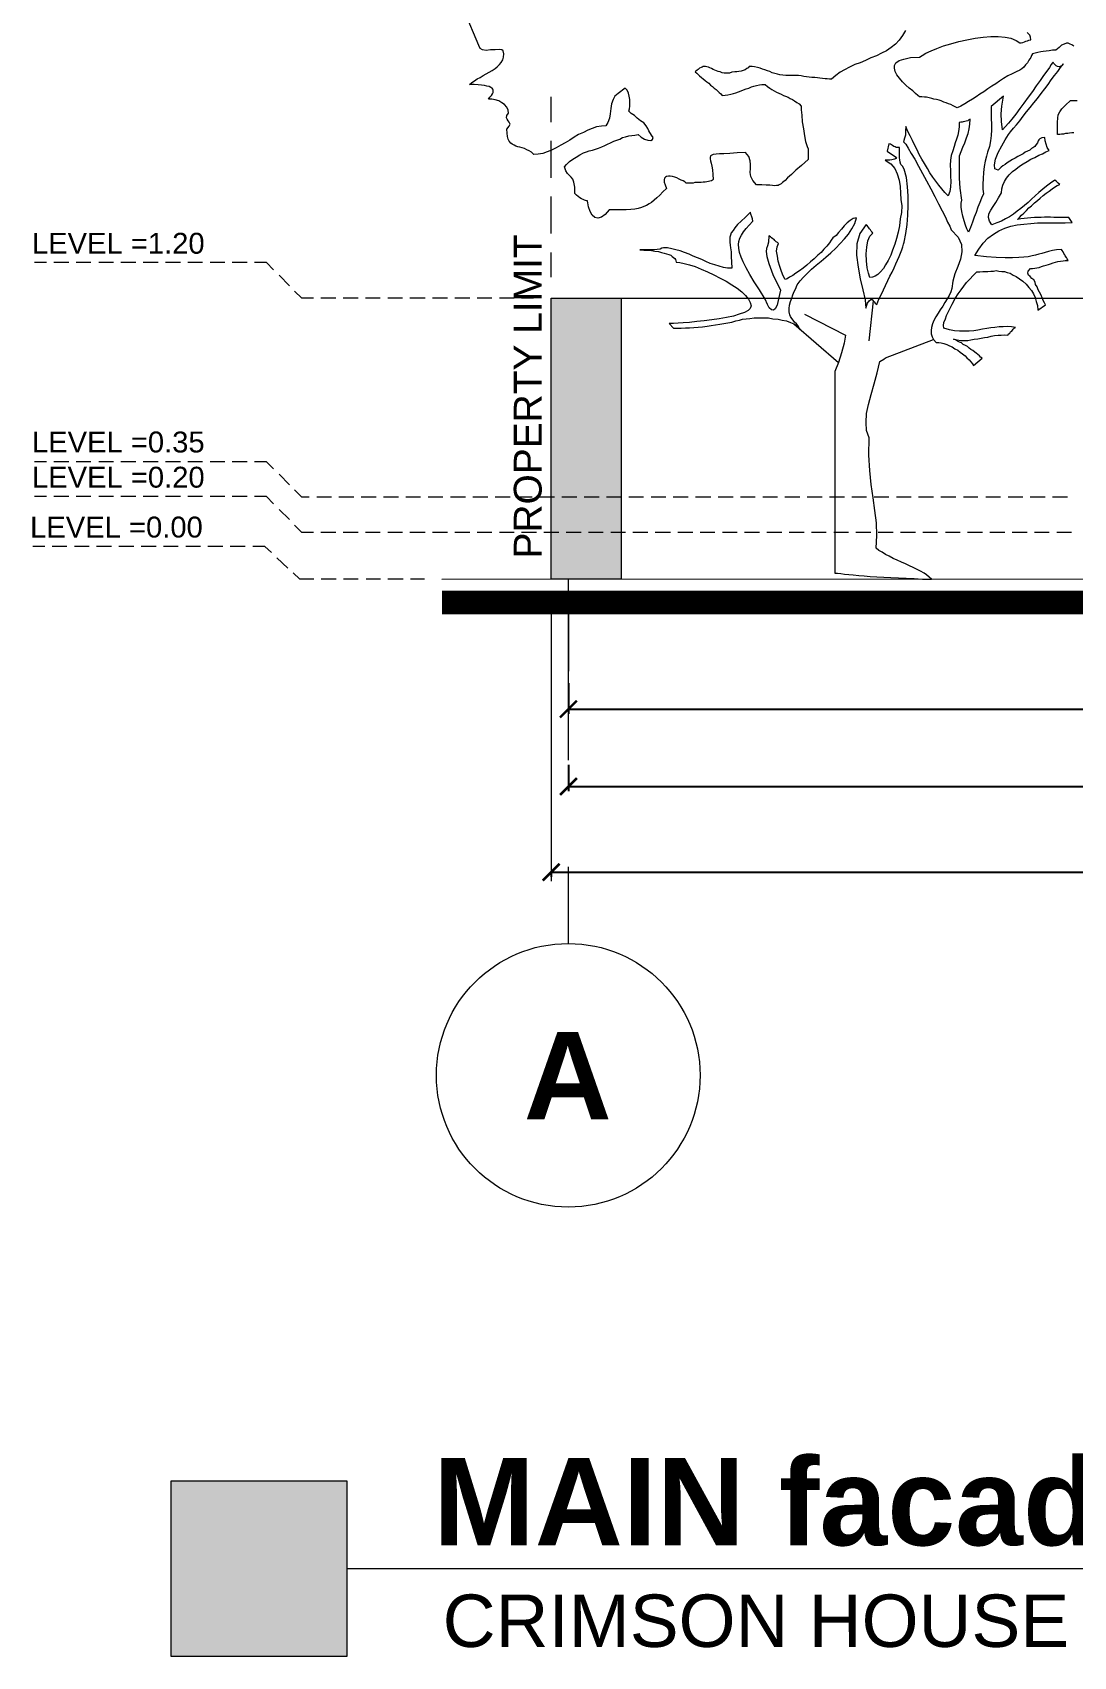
# Model space of a CAD drawing. Header units: metres. Extents: x 14 to 155, y 0 to 125.
# Drawn here: x 121.48 to 125.93, y 110.09 to 117.03 of the extents above; entities that cross this region are included whole.
import ezdxf

# ---------------------------------------------------------------- set-up
doc = ezdxf.new("R2010")
doc.units = ezdxf.units.M
doc.layers.get('Defpoints').update_dxf_attribs({"lineweight": 0})
for name, color, linetype in [('Edges', 7, 'Continuous'), ('PDF2_Solid Fills', 7, 'Continuous'), ('PDF2_Text', 255, 'Continuous'), ('PDF_Text', 255, 'Continuous')]:
    doc.layers.add(name, color=color, linetype=linetype)
doc.layers.add('PDF2_Geometry', color=7, linetype='Continuous', true_color=0xffbe80)
doc.styles.add('PDF Arial', font='arial.ttf')
doc.styles.add('PDF Arial Bold', font='arialbd.ttf')
doc.styles.add('TEXTS', font='swissl.ttf')
doc.dimstyles.new('Copy of DIMTEXT', dxfattribs={"dimscale": 0.3, "dimtxt": 0.22, "dimasz": 0.18, "dimexe": 0.05, "dimexo": 0.05, "dimgap": 0.05, "dimtad": 0, "dimzin": 1, "dimdsep": 46, "dimtxsty": 'TEXTS', "dimblk": 'ARCHTICK', "dimcen": 0.1, "dimclrd": 256, "dimclre": 6, "dimclrt": 7, "dimadec": 0, "dimazin": 0, "dimtfac": 0.15, "dimtix": 1, "dimtofl": 0, "dimtmove": 1, "dimatfit": 3, "dimldrblk": 'OPEN', "dimfxl": 0, "dimtolj": 1, "dimtzin": 0, "dimarcsym": 0})

# ---------------------------------------------------------------- blocks, each defined once
blk = doc.blocks.new('_ArchTick')
at = {"color": 0, "linetype": 'ByBlock', "const_width": 0.15}
blk.add_lwpolyline([(-0.5, -0.5), (0.5, 0.5)], dxfattribs=at)
blk = doc.blocks.new('*D75')
at = {"layer": 'Defpoints', "color": 0, "transparency": 16777216}
for p in [(123.695, 113.4596), (145.6957, 113.4404), (145.6957, 113.4023)]:
    blk.add_point(p, dxfattribs=at)
at = {"layer": 'Edges', "color": 6, "lineweight": -2, "transparency": 16777216}
for p, q in [((145.6957, 113.4223), (145.6957, 113.4604)), ((123.695, 113.4404), (123.695, 113.4204))]:
    blk.add_line(p, q, dxfattribs=at)
at = {"layer": 'Edges', "lineweight": -2, "transparency": 16777216}
for p, q in [((123.695, 113.4404), (134.4534, 113.4404)), ((145.6957, 113.4404), (134.9374, 113.4404))]:
    blk.add_line(p, q, dxfattribs=at)
at = {"layer": 'Edges', "lineweight": -2, "transparency": 16777216, "xscale": 0.072, "yscale": 0.072, "zscale": 0.072, "rotation": 180}
blk.add_blockref('_ArchTick', (123.695, 113.4404), dxfattribs=at)
at = {"layer": 'Edges', "lineweight": -2, "transparency": 16777216, "xscale": 0.072, "yscale": 0.072, "zscale": 0.072}
blk.add_blockref('_ArchTick', (145.6957, 113.4404), dxfattribs=at)
at = {"layer": 'Edges', "color": 7, "transparency": 16777216, "char_height": 0.088, "attachment_point": 5, "style": 'TEXTS'}
for s, insert in [('\\A1;22.00 m', (134.6954, 113.5056)), ('\\A1;[72\'-2{\\H0.15x;\\S1/4;}" ft]', (134.6954, 113.3638))]:
    blk.add_mtext(s, dxfattribs=dict(at, insert=insert))
blk = doc.blocks.new('_Open')
at = {"color": 0, "linetype": 'ByBlock', "lineweight": -2}
for p, q in [((-1, 0.167), (0, 0)), ((-1, -0.167), (0, 0)), ((0, 0), (-1, 0))]:
    blk.add_line(p, q, dxfattribs=at)
blk = doc.blocks.new('*D76')
at = {"layer": 'Defpoints', "color": 0, "transparency": 16777216}
for p in [(123.7686, 113.9184), (145.6205, 113.9193), (145.6205, 113.8058)]:
    blk.add_point(p, dxfattribs=at)
at = {"layer": 'Edges', "color": 6, "lineweight": -2, "transparency": 16777216}
for p, q in [((123.7686, 113.8984), (123.7686, 113.7858)), ((145.6205, 113.8993), (145.6205, 113.7858))]:
    blk.add_line(p, q, dxfattribs=at)
at = {"layer": 'Edges', "lineweight": -2, "transparency": 16777216}
for p, q in [((123.7686, 113.8058), (134.4525, 113.8058)), ((145.6205, 113.8058), (134.9366, 113.8058))]:
    blk.add_line(p, q, dxfattribs=at)
at = {"layer": 'Edges', "lineweight": -2, "transparency": 16777216, "xscale": 0.072, "yscale": 0.072, "zscale": 0.072, "rotation": 180}
blk.add_blockref('_ArchTick', (123.7686, 113.8058), dxfattribs=at)
at = {"layer": 'Edges', "lineweight": -2, "transparency": 16777216, "xscale": 0.072, "yscale": 0.072, "zscale": 0.072}
blk.add_blockref('_ArchTick', (145.6205, 113.8058), dxfattribs=at)
at = {"layer": 'Edges', "color": 7, "transparency": 16777216, "char_height": 0.088, "attachment_point": 5, "style": 'TEXTS'}
for s, insert in [('\\A1;21.85 m', (134.6946, 113.871)), ('\\A1;[71\'-8{\\H0.15x;\\S1/4;}" ft]', (134.6946, 113.7291))]:
    blk.add_mtext(s, dxfattribs=dict(at, insert=insert))
blk = doc.blocks.new('*D77')
at = {"layer": 'Defpoints', "color": 0, "transparency": 16777216}
for p in [(128.995, 114.2994), (123.7686, 114.2678), (128.995, 114.1368)]:
    blk.add_point(p, dxfattribs=at)
at = {"layer": 'Edges', "color": 6, "lineweight": -2, "transparency": 16777216}
for p, q in [((123.7686, 114.2478), (123.7686, 114.1168)), ((128.995, 114.2794), (128.995, 114.1168))]:
    blk.add_line(p, q, dxfattribs=at)
at = {"layer": 'Edges', "lineweight": -2, "transparency": 16777216}
for p, q in [((123.7686, 114.1368), (126.1398, 114.1368)), ((128.995, 114.1368), (126.6238, 114.1368))]:
    blk.add_line(p, q, dxfattribs=at)
at = {"layer": 'Edges', "lineweight": -2, "transparency": 16777216, "xscale": 0.072, "yscale": 0.072, "zscale": 0.072, "rotation": 180}
blk.add_blockref('_ArchTick', (123.7686, 114.1368), dxfattribs=at)
at = {"layer": 'Edges', "lineweight": -2, "transparency": 16777216, "xscale": 0.072, "yscale": 0.072, "zscale": 0.072}
blk.add_blockref('_ArchTick', (128.995, 114.1368), dxfattribs=at)
at = {"layer": 'Edges', "color": 7, "transparency": 16777216, "char_height": 0.088, "attachment_point": 5, "style": 'TEXTS'}
for s, insert in [('\\A1;5.23 m', (126.3818, 114.2021)), ('\\A1;[17\'-1{\\H0.15x;\\S3/4;}" ft]', (126.3818, 114.0602))]:
    blk.add_mtext(s, dxfattribs=dict(at, insert=insert))

msp = doc.modelspace()

# ---------------------------------------------------------------- linework, layer by layer
at = {"layer": 'PDF2_Geometry', "color": 0, "lineweight": 0}
for points in [[(125.2083, 117.0362), (125.1957, 117.0142), (125.1817, 116.9954), (125.166, 116.9782), (125.1472, 116.9641), (125.1283, 116.95), (125.1065, 116.939), (125.0845, 116.9281), (125.061, 116.9187), (125.0375, 116.9077), (125.0155, 116.8983), (124.9921, 116.8905), (124.9701, 116.8795), (124.9482, 116.8685), (124.9294, 116.8576), (124.9106, 116.8434), (124.8934, 116.8277), (124.884, 116.8277), (124.8745, 116.8293), (124.8651, 116.8293), (124.8542, 116.8309), (124.8432, 116.8324), (124.8322, 116.834), (124.8213, 116.8356), (124.8088, 116.8356), (124.7978, 116.8372), (124.7853, 116.8387), (124.7743, 116.8403), (124.7633, 116.8419), (124.7524, 116.8434), (124.743, 116.8434), (124.7335, 116.8434), (124.7241, 116.8434), (124.7101, 116.8434), (124.6975, 116.8434), (124.685, 116.845), (124.6725, 116.8466), (124.6615, 116.8497), (124.6505, 116.8529), (124.6396, 116.856), (124.6286, 116.8606), (124.6192, 116.8638), (124.6083, 116.8685), (124.5973, 116.8716), (124.5878, 116.8748), (124.5769, 116.8779), (124.5644, 116.8811), (124.5534, 116.8826), (124.5408, 116.8826), (124.5362, 116.8763), (124.5315, 116.8732), (124.5236, 116.8685), (124.5158, 116.8653), (124.5063, 116.8622), (124.497, 116.8606), (124.4876, 116.8591), (124.4797, 116.8591), (124.4673, 116.8575), (124.4563, 116.8544), (124.4453, 116.8544), (124.4343, 116.8544), (124.425, 116.856), (124.4171, 116.8591), (124.4092, 116.8606), (124.4014, 116.8638), (124.3936, 116.8669), (124.3873, 116.8701), (124.3795, 116.8732), (124.3732, 116.8763), (124.3669, 116.8795), (124.3607, 116.8811), (124.3545, 116.8826), (124.3482, 116.8826), (124.345, 116.8826), (124.3403, 116.8795), (124.3356, 116.8779), (124.3293, 116.8748), (124.3231, 116.8701), (124.3184, 116.8669), (124.3137, 116.8622), (124.3106, 116.8591), (124.3168, 116.8544), (124.3231, 116.8482), (124.3293, 116.8419), (124.3372, 116.8356), (124.345, 116.8293), (124.3529, 116.823), (124.3607, 116.8168), (124.3685, 116.8106), (124.3763, 116.8027), (124.3842, 116.7964), (124.3921, 116.7901), (124.3998, 116.7839), (124.4061, 116.7777), (124.4124, 116.7714), (124.4202, 116.7651), (124.425, 116.7588), (124.439, 116.7604), (124.45, 116.762), (124.4626, 116.7635), (124.4735, 116.7667), (124.4845, 116.7698), (124.4954, 116.7745), (124.5064, 116.7777), (124.5173, 116.7824), (124.5283, 116.787), (124.5393, 116.7901), (124.5502, 116.7948), (124.5612, 116.798), (124.5722, 116.8011), (124.5847, 116.8043), (124.5957, 116.8058), (124.6098, 116.8058), (124.6192, 116.7964), (124.6286, 116.7901), (124.638, 116.7839), (124.6474, 116.7777), (124.6583, 116.773), (124.6678, 116.7682), (124.6772, 116.7635), (124.6881, 116.7588), (124.6959, 116.7557), (124.7069, 116.7511), (124.7164, 116.7463), (124.7257, 116.7416), (124.7351, 116.7353), (124.7445, 116.7291), (124.754, 116.7228), (124.7633, 116.7134), (124.7633, 116.6977), (124.7664, 116.6743), (124.768, 116.646), (124.7727, 116.6162), (124.7774, 116.5865), (124.7821, 116.5615), (124.7884, 116.541), (124.7931, 116.5301), (124.7931, 116.4847), (124.7649, 116.4596), (124.7398, 116.4392), (124.7211, 116.4205), (124.7054, 116.4063), (124.6944, 116.3953), (124.6835, 116.386), (124.6772, 116.3813), (124.6693, 116.3766), (124.6646, 116.3734), (124.6583, 116.3734), (124.6506, 116.3719), (124.6412, 116.3734), (124.6286, 116.375), (124.613, 116.375), (124.5957, 116.3766), (124.5722, 116.3766), (124.5565, 116.3953), (124.5487, 116.4126), (124.5456, 116.4298), (124.5471, 116.4471), (124.5471, 116.4643), (124.5456, 116.48), (124.5393, 116.4972), (124.5252, 116.5144), (124.4892, 116.5129), (124.4578, 116.5113), (124.4328, 116.5097), (124.414, 116.5097), (124.3999, 116.5081), (124.3873, 116.5066), (124.3811, 116.5034), (124.3763, 116.5003), (124.3748, 116.4941), (124.3748, 116.4878), (124.3763, 116.48), (124.3779, 116.469), (124.3811, 116.4565), (124.3842, 116.4408), (124.3858, 116.4205), (124.3873, 116.4), (124.3842, 116.3969), (124.3795, 116.3938), (124.3732, 116.3922), (124.367, 116.3906), (124.3607, 116.3891), (124.3529, 116.3876), (124.345, 116.3876), (124.3356, 116.386), (124.3263, 116.386), (124.3184, 116.386), (124.309, 116.386), (124.3011, 116.3844), (124.2934, 116.3844), (124.2855, 116.3844), (124.2777, 116.3844), (124.2714, 116.3844), (124.2667, 116.389), (124.2589, 116.3938), (124.2511, 116.3969), (124.2416, 116.4016), (124.2322, 116.4063), (124.2229, 116.4095), (124.2135, 116.4126), (124.204, 116.4142), (124.1962, 116.4142), (124.1884, 116.4126), (124.1837, 116.4095), (124.179, 116.4048), (124.1774, 116.3985), (124.1774, 116.3875), (124.1821, 116.3766), (124.1884, 116.3609), (124.1727, 116.3468), (124.1586, 116.3327), (124.1461, 116.3217), (124.1351, 116.3108), (124.1241, 116.3014), (124.1132, 116.2951), (124.1022, 116.2888), (124.0912, 116.2841), (124.0803, 116.2794), (124.0662, 116.2763), (124.052, 116.2732), (124.0349, 116.2716), (124.016, 116.27), (123.9957, 116.27), (123.9706, 116.27), (123.9424, 116.27), (123.9252, 116.2496), (123.9095, 116.2387), (123.8939, 116.234), (123.8813, 116.2372), (123.8703, 116.2465), (123.861, 116.2622), (123.8547, 116.2825), (123.85, 116.3077), (123.8453, 116.3077), (123.8374, 116.3107), (123.8312, 116.3138), (123.8249, 116.317), (123.8171, 116.3217), (123.8108, 116.3264), (123.8029, 116.3327), (123.7967, 116.339), (123.7967, 116.3672), (123.7921, 116.3875), (123.7873, 116.4016), (123.7811, 116.4095), (123.7732, 116.4173), (123.7653, 116.4251), (123.7576, 116.4361), (123.7513, 116.4533), (123.7606, 116.4643), (123.7732, 116.4768), (123.7873, 116.4862), (123.8014, 116.4956), (123.8171, 116.505), (123.8327, 116.5129), (123.8453, 116.5176), (123.8578, 116.5223), (123.8719, 116.5254), (123.8844, 116.5285), (123.897, 116.5332), (123.9111, 116.5395), (123.9236, 116.5442), (123.9361, 116.5505), (123.9487, 116.5567), (123.9628, 116.563), (123.9753, 116.5676), (123.9878, 116.5724), (124.0004, 116.5786), (124.0129, 116.5818), (124.027, 116.5865), (124.0396, 116.5881), (124.052, 116.5896), (124.0662, 116.5912), (124.0802, 116.5802), (124.0944, 116.5724), (124.1085, 116.5676), (124.121, 116.5661), (124.1273, 116.5708), (124.1304, 116.5786), (124.1241, 116.5896), (124.1116, 116.6068), (124.1085, 116.6178), (124.1006, 116.6288), (124.0912, 116.6413), (124.0772, 116.6507), (124.063, 116.6617), (124.0505, 116.6726), (124.0364, 116.682), (124.027, 116.6915), (124.0302, 116.7009), (124.0317, 116.7133), (124.0317, 116.7275), (124.0317, 116.7416), (124.0286, 116.7557), (124.0254, 116.7682), (124.0192, 116.7807), (124.0113, 116.7901), (123.9815, 116.7667), (123.9675, 116.7557), (123.9597, 116.7416), (123.9534, 116.7228), (123.9502, 116.7025), (123.9471, 116.6805), (123.9439, 116.6617), (123.9377, 116.6429), (123.9283, 116.6288), (123.9095, 116.6272), (123.8892, 116.6241), (123.8703, 116.6178), (123.8516, 116.61), (123.8327, 116.6005), (123.8124, 116.5912), (123.7935, 116.5802), (123.7748, 116.5676), (123.7544, 116.5567), (123.7356, 116.5458), (123.7168, 116.5348), (123.6964, 116.5253), (123.6777, 116.5176), (123.6588, 116.5113), (123.6401, 116.5081), (123.6212, 116.5066), (123.6103, 116.516), (123.6009, 116.5222), (123.5915, 116.5269), (123.5805, 116.5316), (123.5711, 116.5348), (123.5617, 116.5379), (123.5523, 116.5395), (123.5444, 116.5426), (123.5367, 116.5458), (123.5288, 116.5505), (123.5225, 116.5552), (123.5162, 116.5629), (123.5115, 116.5724), (123.5084, 116.5834), (123.5068, 116.5974), (123.5053, 116.6147), (123.5162, 116.6272), (123.5194, 116.6366), (123.5162, 116.6444), (123.5115, 116.6507), (123.5068, 116.657), (123.5038, 116.6633), (123.5053, 116.6726), (123.5131, 116.6836), (123.5115, 116.6962), (123.5053, 116.7086), (123.4959, 116.7196), (123.4849, 116.7275), (123.4708, 116.7353), (123.4552, 116.74), (123.441, 116.7431), (123.427, 116.7431), (123.4332, 116.751), (123.4395, 116.7588), (123.4442, 116.7651), (123.4473, 116.7713), (123.4473, 116.776), (123.4473, 116.7823), (123.4458, 116.7854), (123.4426, 116.7901), (123.4379, 116.7933), (123.4301, 116.7964), (123.4207, 116.798), (123.4097, 116.8011), (123.3971, 116.8027), (123.3831, 116.8043), (123.3658, 116.8058), (123.3455, 116.8058), (123.3565, 116.8136), (123.3674, 116.8215), (123.3784, 116.8293), (123.391, 116.8356), (123.405, 116.8433), (123.4176, 116.8512), (123.4301, 116.8575), (123.4426, 116.8653), (123.4552, 116.8732), (123.4646, 116.881), (123.4739, 116.8904), (123.4818, 116.8998), (123.4881, 116.9108), (123.4912, 116.9217), (123.4928, 116.9358), (123.4896, 116.95), (123.4849, 116.953), (123.4724, 116.9546), (123.4552, 116.953), (123.4363, 116.953), (123.4176, 116.9514), (123.4019, 116.953), (123.391, 116.9593), (123.3863, 116.9719), (123.3251, 117.1176)], [(125.9274, 116.9688), (125.9195, 116.9751), (125.9117, 116.9783), (125.9038, 116.9814), (125.8961, 116.9814), (125.8866, 116.9783), (125.8756, 116.9735), (125.8647, 116.9641), (125.8506, 116.9515), (125.8365, 116.9515), (125.8224, 116.95), (125.8098, 116.9484), (125.7973, 116.9469), (125.7864, 116.9454), (125.7738, 116.9422), (125.7628, 116.9391), (125.7519, 116.9359), (125.7472, 116.9297), (125.7441, 116.9202), (125.7362, 116.9093), (125.7299, 116.8983), (125.7221, 116.8889), (125.7143, 116.8795), (125.7065, 116.8717), (125.697, 116.867), (125.6814, 116.8592), (125.6641, 116.8513), (125.6454, 116.8419), (125.6281, 116.831), (125.6109, 116.82), (125.5952, 116.809), (125.578, 116.7981), (125.5608, 116.7871), (125.5436, 116.7745), (125.5263, 116.7636), (125.5106, 116.7526), (125.495, 116.7432), (125.4777, 116.7322), (125.4621, 116.7229), (125.4448, 116.7134), (125.4292, 116.7056), (125.4213, 116.7103), (125.4119, 116.715), (125.4025, 116.7197), (125.3932, 116.7229), (125.3822, 116.7275), (125.3727, 116.7306), (125.3618, 116.7353), (125.3524, 116.7385), (125.3414, 116.7416), (125.3305, 116.7432), (125.3211, 116.7463), (125.3101, 116.7479), (125.2991, 116.7511), (125.2898, 116.7511), (125.2788, 116.7526), (125.2693, 116.7526), (125.2615, 116.7589), (125.2522, 116.7667), (125.2396, 116.7777), (125.2239, 116.7902), (125.2098, 116.8027), (125.1957, 116.8168), (125.1832, 116.8324), (125.1722, 116.8466), (125.1644, 116.8607), (125.1612, 116.8748), (125.1612, 116.8873), (125.1675, 116.8983), (125.1817, 116.9077), (125.202, 116.9139), (125.2302, 116.9202), (125.2693, 116.9218), (125.2803, 116.9297), (125.2959, 116.9391), (125.3179, 116.95), (125.343, 116.9594), (125.3712, 116.9704), (125.4025, 116.9797), (125.4369, 116.9892), (125.4714, 116.997), (125.5059, 117.0033), (125.5404, 117.008), (125.5733, 117.0111), (125.6046, 117.0111), (125.6344, 117.008), (125.6594, 117.0033), (125.6814, 116.9939), (125.697, 116.9829), (125.7033, 116.9829), (125.7096, 116.9844), (125.7175, 116.9876), (125.7236, 116.9907), (125.7299, 116.9923), (125.7362, 116.9954), (125.7409, 116.997), (125.7441, 116.997), (125.7425, 117.008), (125.7394, 117.0159), (125.7346, 117.022), (125.7284, 117.0283)], [(123.6949, 116.6444), (123.6949, 116.7525)], [(125.9274, 116.599), (125.9195, 116.599), (125.9101, 116.5975), (125.9024, 116.5959), (125.8929, 116.5959), (125.8835, 116.5928), (125.8757, 116.5928), (125.8679, 116.5912), (125.8585, 116.5912), (125.8585, 116.621), (125.8585, 116.6445), (125.86, 116.6617), (125.8616, 116.6758), (125.8679, 116.6884), (125.8772, 116.7009), (125.8929, 116.7166), (125.9133, 116.7369), (125.943, 116.7369)], [(123.6949, 116.4063), (123.6949, 116.5645)], [(123.6949, 116.1681), (123.6949, 116.3264)], [(121.5392, 116.0443), (121.4875, 116.0443)], [(121.6348, 116.0443), (121.5706, 116.0443)], [(121.7287, 116.0443), (121.6661, 116.0443)], [(121.8244, 116.0443), (121.7617, 116.0443)], [(121.9199, 116.0443), (121.8557, 116.0443)], [(122.0154, 116.0443), (121.9512, 116.0443)], [(122.1111, 116.0443), (122.0468, 116.0443)], [(122.205, 116.0443), (122.1424, 116.0443)], [(122.3006, 116.0443), (122.238, 116.0443)], [(122.3962, 116.0443), (122.3319, 116.0443)], [(122.509, 116.013), (122.4792, 116.0443), (122.4275, 116.0443)], [(123.6949, 115.9818), (123.6949, 116.0883)], [(122.5764, 115.9456), (122.5325, 115.9911)], [(122.6798, 115.8924), (122.6296, 115.8924), (122.5983, 115.9222)], [(122.7753, 115.8924), (122.7111, 115.8924)], [(122.8708, 115.8924), (122.8066, 115.8924)], [(122.9649, 115.8924), (122.9023, 115.8924)], [(123.0604, 115.8924), (122.9978, 115.8924)], [(123.156, 115.8924), (123.0917, 115.8924)], [(123.2516, 115.8924), (123.1874, 115.8924)], [(123.3471, 115.8924), (123.2829, 115.8924)], [(123.4412, 115.8924), (123.3785, 115.8924)], [(123.5367, 115.8924), (123.4741, 115.8924)], [(123.6198, 115.8924), (123.5681, 115.8924)], [(124.7775, 115.8235), (124.953, 115.7343)], [(125.0705, 115.8815), (125.0517, 115.7108)], [(124.7321, 115.7829), (124.9232, 115.6183)], [(124.9529, 115.7343), (124.9467, 115.6998), (124.9357, 115.6591), (124.9231, 115.6183), (124.9075, 115.5792), (124.9075, 114.7175), (124.9185, 114.7175), (124.9326, 114.7159), (124.9483, 114.7128), (124.967, 114.7113), (124.9859, 114.7097), (125.0094, 114.7082), (125.0329, 114.7066), (125.058, 114.7035), (125.0861, 114.7019), (125.1159, 114.7003), (125.1456, 114.6987), (125.1786, 114.6972), (125.2115, 114.6956), (125.246, 114.694), (125.282, 114.6925), (125.3196, 114.6925), (125.3102, 114.7003), (125.2992, 114.7097), (125.2882, 114.7175), (125.2726, 114.7254), (125.2585, 114.7332), (125.2413, 114.7411), (125.2256, 114.7489), (125.2084, 114.7567), (125.1911, 114.7645), (125.1739, 114.7724), (125.1566, 114.7802), (125.1395, 114.7896), (125.1237, 114.7974), (125.1096, 114.8068), (125.0956, 114.8147), (125.083, 114.824), (125.0861, 114.8789), (125.0846, 114.9321), (125.0783, 114.9854), (125.0704, 115.0387), (125.0627, 115.0967), (125.0564, 115.1562), (125.0517, 115.222), (125.0532, 115.2956), (125.0422, 115.3269), (125.0407, 115.3614), (125.0422, 115.399), (125.0501, 115.4382), (125.0626, 115.4805), (125.0751, 115.526), (125.0877, 115.573), (125.0986, 115.6215), (125.1159, 115.6325), (125.1237, 115.6372)], [(125.1238, 115.6372), (125.329, 115.7156)], [(121.5392, 115.1936), (121.4875, 115.1936)], [(121.6348, 115.1936), (121.5706, 115.1936)], [(121.7288, 115.1936), (121.6661, 115.1936)], [(121.8244, 115.1936), (121.7618, 115.1936)], [(121.9199, 115.1936), (121.8557, 115.1936)], [(122.0155, 115.1936), (121.9512, 115.1936)], [(122.1111, 115.1936), (122.0469, 115.1936)], [(122.205, 115.1936), (122.1424, 115.1936)], [(122.3007, 115.1936), (122.238, 115.1936)], [(122.3962, 115.1936), (122.332, 115.1936)], [(122.509, 115.1639), (122.4793, 115.1937), (122.4275, 115.1937)], [(122.5764, 115.095), (122.5325, 115.1405)], [(122.661, 115.0417), (122.6296, 115.0417), (122.5983, 115.0731)], [(121.5392, 115.0448), (121.4875, 115.0448)], [(121.6348, 115.0448), (121.5706, 115.0448)], [(121.7288, 115.0448), (121.6661, 115.0448)], [(121.8244, 115.0448), (121.7618, 115.0448)], [(121.9199, 115.0448), (121.8557, 115.0448)], [(122.0155, 115.0448), (121.9512, 115.0448)], [(122.1111, 115.0448), (122.0469, 115.0448)], [(122.205, 115.0448), (122.1424, 115.0448)], [(122.3007, 115.0448), (122.238, 115.0448)], [(122.3962, 115.0448), (122.332, 115.0448)], [(122.509, 115.0135), (122.4793, 115.0448), (122.4275, 115.0448)], [(122.5764, 114.9461), (122.5325, 114.99)], [(122.7565, 115.0417), (122.6939, 115.0417)], [(122.8521, 115.0417), (122.7879, 115.0417)], [(122.9477, 115.0418), (122.8834, 115.0418)], [(123.0432, 115.0418), (122.979, 115.0418)], [(123.1372, 115.0418), (123.0746, 115.0418)], [(123.2328, 115.0418), (123.1701, 115.0418)], [(123.3284, 115.0418), (123.2642, 115.0418)], [(123.4239, 115.0418), (123.3597, 115.0418)], [(123.5195, 115.0418), (123.4552, 115.0418)], [(123.6135, 115.0418), (123.5509, 115.0418)], [(123.709, 115.0418), (123.6464, 115.0418)], [(123.8047, 115.0418), (123.7404, 115.0418)], [(123.9002, 115.0418), (123.836, 115.0418)], [(123.9957, 115.0418), (123.9315, 115.0418)], [(124.0898, 115.0418), (124.0271, 115.0418)], [(124.1853, 115.0418), (124.1227, 115.0418)], [(124.2809, 115.0418), (124.2167, 115.0418)], [(124.3765, 115.0418), (124.3123, 115.0418)], [(124.472, 115.0418), (124.4078, 115.0418)], [(124.566, 115.0418), (124.5034, 115.0418)], [(124.6616, 115.0418), (124.599, 115.0418)], [(124.7571, 115.0418), (124.6929, 115.0418)], [(124.8527, 115.0418), (124.7885, 115.0418)], [(124.9483, 115.0418), (124.8841, 115.0418)], [(125.0423, 115.0418), (124.9797, 115.0418)], [(125.1379, 115.0418), (125.0752, 115.0418)], [(125.2334, 115.0418), (125.1708, 115.0418)], [(125.329, 115.0418), (125.2648, 115.0418)], [(125.4246, 115.0418), (125.3603, 115.0418)], [(125.5186, 115.0419), (125.456, 115.0418)], [(125.6141, 115.0419), (125.5515, 115.0419)], [(125.7097, 115.0419), (125.647, 115.0419)], [(125.8053, 115.0419), (125.7411, 115.0419)], [(125.9008, 115.0419), (125.8366, 115.0419)], [(122.6798, 114.8913), (122.6297, 114.8913), (122.5983, 114.9226)], [(122.7753, 114.8913), (122.7111, 114.8913)], [(122.8709, 114.8913), (122.8067, 114.8913)], [(122.9649, 114.8913), (122.9023, 114.8913)], [(123.0605, 114.8913), (122.9978, 114.8913)], [(123.156, 114.8913), (123.0918, 114.8913)], [(123.2516, 114.8913), (123.1874, 114.8913)], [(123.3472, 114.8913), (123.2829, 114.8913)], [(123.4412, 114.8913), (123.3786, 114.8913)], [(123.5367, 114.8913), (123.4741, 114.8913)], [(123.6323, 114.8913), (123.568, 114.8913)], [(123.7279, 114.8913), (123.6637, 114.8913)], [(123.8234, 114.8913), (123.7592, 114.8913)], [(123.9175, 114.8913), (123.8548, 114.8913)], [(124.013, 114.8913), (123.9504, 114.8913)], [(124.1085, 114.8913), (124.0443, 114.8913)], [(124.2042, 114.8913), (124.1399, 114.8913)], [(124.2997, 114.8913), (124.2355, 114.8913)], [(124.3937, 114.8913), (124.3311, 114.8913)], [(124.4893, 114.8913), (124.4266, 114.8913)], [(124.5848, 114.8913), (124.5206, 114.8913)], [(124.6804, 114.8913), (124.6162, 114.8913)], [(124.776, 114.8913), (124.7117, 114.8913)], [(124.87, 114.8914), (124.8074, 114.8913)], [(124.9655, 114.8914), (124.9029, 114.8914)], [(125.0611, 114.8914), (124.9969, 114.8914)], [(125.1567, 114.8914), (125.0925, 114.8914)], [(125.2522, 114.8914), (125.188, 114.8914)], [(125.3463, 114.8914), (125.2836, 114.8914)], [(125.4418, 114.8914), (125.3792, 114.8914)], [(125.5373, 114.8914), (125.4731, 114.8914)], [(125.633, 114.8914), (125.5688, 114.8914)], [(125.7285, 114.8914), (125.6643, 114.8914)], [(125.8225, 114.8914), (125.7599, 114.8914)], [(125.9181, 114.8914), (125.8555, 114.8914)], [(121.5314, 114.8317), (121.4798, 114.8317)], [(121.6254, 114.8317), (121.5627, 114.8317)], [(121.721, 114.8317), (121.6584, 114.8317)], [(121.8165, 114.8317), (121.7523, 114.8317)], [(121.9121, 114.8317), (121.8478, 114.8317)], [(122.0077, 114.8317), (121.9435, 114.8317)], [(122.1016, 114.8317), (122.039, 114.8317)], [(122.1973, 114.8317), (122.1346, 114.8317)], [(122.2928, 114.8317), (122.2286, 114.8317)], [(122.3883, 114.8317), (122.3241, 114.8317)], [(122.4996, 114.8051), (122.4714, 114.8317), (122.4197, 114.8317)], [(122.5701, 114.7393), (122.5232, 114.7832)], [(122.6813, 114.6923), (122.6218, 114.6923), (122.592, 114.7189)], [(122.777, 114.6923), (122.7127, 114.6923)], [(122.8709, 114.6923), (122.8083, 114.6923)], [(122.9665, 114.6923), (122.9039, 114.6923)], [(123.0621, 114.6923), (122.9978, 114.6923)], [(123.1545, 114.6923), (123.0934, 114.6923)], [(123.7686, 114.3618), (123.7686, 114.6924)], [(123.695, 114.6172), (123.695, 113.4015)], [(123.7686, 113.9184), (123.7686, 114.6172), (123.7686, 114.2992)], [(123.7686, 113.1335), (123.7686, 113.4625)], [(122.8225, 110.4645), (135.699, 110.465)]]:
    msp.add_lwpolyline(points, dxfattribs=at)
for points in [[(125.34, 115.7029), (125.3509, 115.7029), (125.3619, 115.7013), (125.3729, 115.6982), (125.3854, 115.695), (125.3964, 115.6888), (125.4089, 115.6841), (125.4198, 115.6763), (125.4324, 115.67), (125.4418, 115.6622), (125.4527, 115.6543), (125.4637, 115.6465), (125.4716, 115.6371), (125.481, 115.6293), (125.4873, 115.6198), (125.495, 115.6121), (125.4997, 115.6042), (125.5358, 115.6355), (125.5295, 115.6403), (125.5248, 115.6465), (125.5186, 115.6513), (125.5107, 115.6574), (125.5045, 115.6622), (125.4966, 115.6684), (125.4887, 115.6731), (125.481, 115.6794), (125.4731, 115.6857), (125.4653, 115.6903), (125.4559, 115.695), (125.4481, 115.7013), (125.4402, 115.7045), (125.4308, 115.7092), (125.423, 115.7139), (125.4136, 115.717), (125.4293, 115.7139), (125.445, 115.7123), (125.459, 115.7123), (125.4747, 115.7123), (125.4887, 115.7139), (125.5029, 115.717), (125.5186, 115.7186), (125.5326, 115.7218), (125.5468, 115.7249), (125.5608, 115.7264), (125.575, 115.7295), (125.5891, 115.7326), (125.6047, 115.7342), (125.6173, 115.7342), (125.6313, 115.7358), (125.6455, 115.7342), (125.6502, 115.7405), (125.6549, 115.7436), (125.658, 115.7484), (125.6627, 115.7515), (125.6658, 115.7562), (125.6689, 115.7594), (125.6736, 115.764), (125.6783, 115.7671), (125.6612, 115.7703), (125.6439, 115.7718), (125.6267, 115.7703), (125.6094, 115.7703), (125.5907, 115.7671), (125.5734, 115.7655), (125.5562, 115.7624), (125.5374, 115.7594), (125.5186, 115.7562), (125.5013, 115.7531), (125.481, 115.7515), (125.4606, 115.7515), (125.4402, 115.7515), (125.4183, 115.7531), (125.3964, 115.7578), (125.3729, 115.764), (125.3713, 115.775), (125.3729, 115.7891), (125.3791, 115.8047), (125.3838, 115.8189), (125.3916, 115.8329), (125.3979, 115.847), (125.4042, 115.858), (125.4089, 115.8674), (125.4214, 115.8909), (125.434, 115.9112), (125.4465, 115.9285), (125.4574, 115.9441), (125.47, 115.9598), (125.484, 115.974), (125.4982, 115.9896), (125.5139, 116.0053), (125.5264, 116.0053), (125.5389, 116.0069), (125.5499, 116.0069), (125.5608, 116.0069), (125.5734, 116.0085), (125.5844, 116.0085), (125.5969, 116.01), (125.6078, 116.0085), (125.6204, 116.0069), (125.6313, 116.0069), (125.6439, 116.0022), (125.6565, 115.999), (125.6689, 115.9912), (125.6815, 115.9849), (125.6956, 115.9756), (125.7097, 115.9646), (125.7238, 115.952), (125.7363, 115.938), (125.7473, 115.9254), (125.7551, 115.9112), (125.763, 115.8956), (125.7677, 115.8784), (125.7723, 115.8612), (125.7739, 115.8407), (125.8068, 115.8643), (125.8022, 115.8721), (125.7974, 115.8831), (125.7927, 115.8941), (125.788, 115.9051), (125.7817, 115.9175), (125.7755, 115.9285), (125.7708, 115.9411), (125.7646, 115.9504), (125.763, 115.9614), (125.7567, 115.9708), (125.7488, 115.9771), (125.741, 115.9849), (125.7347, 115.9912), (125.7317, 115.999), (125.7332, 116.0085), (125.7426, 116.0193), (125.752, 116.0193), (125.7614, 116.0209), (125.7707, 116.0225), (125.7802, 116.0241), (125.7896, 116.0272), (125.799, 116.0303), (125.8099, 116.0335), (125.8193, 116.0366), (125.8288, 116.0398), (125.8397, 116.0429), (125.8491, 116.0461), (125.8601, 116.0492), (125.8711, 116.0508), (125.882, 116.0523), (125.8914, 116.0538), (125.904, 116.0538), (125.8993, 116.0601), (125.8961, 116.0664), (125.8914, 116.0727), (125.8898, 116.0774), (125.8851, 116.0837), (125.882, 116.0898), (125.8788, 116.0961), (125.8757, 116.1008), (125.8538, 116.0993), (125.8366, 116.0961), (125.8193, 116.0914), (125.8052, 116.0883), (125.7912, 116.0837), (125.7786, 116.0805), (125.7646, 116.0758), (125.7504, 116.0727), (125.7332, 116.0695), (125.7144, 116.0679), (125.6925, 116.0664), (125.6658, 116.0648), (125.6345, 116.0648), (125.5969, 116.0664), (125.5545, 116.0695), (125.5045, 116.0742), (125.5216, 116.1024), (125.5405, 116.1275), (125.5608, 116.1494), (125.5844, 116.1666), (125.6078, 116.1808), (125.6329, 116.1917), (125.6595, 116.1995), (125.6862, 116.2058), (125.7144, 116.2089), (125.7441, 116.2121), (125.7723, 116.2137), (125.8021, 116.2137), (125.8319, 116.2137), (125.8617, 116.2137), (125.8914, 116.2137), (125.9212, 116.2152), (125.9071, 116.2371), (125.8945, 116.2371), (125.882, 116.2371), (125.8679, 116.2371), (125.8554, 116.2371), (125.8428, 116.2371), (125.8288, 116.2387), (125.8162, 116.2387), (125.8021, 116.2387), (125.788, 116.2371), (125.7739, 116.2371), (125.7598, 116.2371), (125.7441, 116.2356), (125.7301, 116.234), (125.7159, 116.2324), (125.7018, 116.2308), (125.6878, 116.2293), (125.6955, 116.2371), (125.705, 116.2465), (125.7144, 116.256), (125.7254, 116.2669), (125.7363, 116.2779), (125.7473, 116.2873), (125.7598, 116.2999), (125.7723, 116.3092), (125.7849, 116.3202), (125.7974, 116.3312), (125.8099, 116.3405), (125.8225, 116.3499), (125.835, 116.3594), (125.8459, 116.3672), (125.8569, 116.3735), (125.8679, 116.3781), (125.8617, 116.3844), (125.8569, 116.3875), (125.8522, 116.3923), (125.8475, 116.397), (125.8288, 116.3844), (125.8115, 116.3704), (125.7959, 116.3578), (125.7786, 116.3437), (125.763, 116.3296), (125.7473, 116.3155), (125.7331, 116.3014), (125.7175, 116.2889), (125.7018, 116.2763), (125.6862, 116.2638), (125.6705, 116.2513), (125.6533, 116.2403), (125.636, 116.2308), (125.6188, 116.2215), (125.5984, 116.2137), (125.5781, 116.2058), (125.5671, 116.2215), (125.564, 116.2371), (125.5655, 116.2528), (125.5734, 116.2684), (125.5828, 116.2842), (125.5953, 116.3013), (125.6063, 116.3218), (125.6188, 116.3421), (125.6204, 116.3594), (125.625, 116.375), (125.6313, 116.3907), (125.6407, 116.4048), (125.6517, 116.4189), (125.6658, 116.433), (125.6799, 116.4439), (125.6955, 116.4565), (125.7112, 116.4659), (125.7284, 116.4769), (125.7441, 116.4862), (125.7614, 116.4941), (125.7786, 116.5035), (125.7943, 116.5098), (125.8083, 116.5176), (125.8225, 116.5238), (125.8146, 116.5364), (125.8099, 116.5505), (125.8052, 116.5646), (125.8036, 116.5787), (125.7912, 116.5771), (125.7833, 116.574), (125.7786, 116.5693), (125.7755, 116.5646), (125.7723, 116.5567), (125.7676, 116.549), (125.7614, 116.5411), (125.7536, 116.5348), (125.7473, 116.5317), (125.7394, 116.5254), (125.73, 116.5207), (125.7207, 116.516), (125.7112, 116.5098), (125.7002, 116.5035), (125.6893, 116.4972), (125.6768, 116.4909), (125.6658, 116.4846), (125.6548, 116.4785), (125.6439, 116.4706), (125.6345, 116.4643), (125.625, 116.458), (125.6173, 116.4518), (125.611, 116.4455), (125.6047, 116.4393), (125.5906, 116.4455), (125.589, 116.4628), (125.5937, 116.4862), (125.6047, 116.5144), (125.6203, 116.5427), (125.6345, 116.5693), (125.6486, 116.5912), (125.6579, 116.6037), (125.6705, 116.6195), (125.6831, 116.6335), (125.6971, 116.6508), (125.7112, 116.6695), (125.7253, 116.6884), (125.741, 116.7071), (125.7567, 116.7276), (125.7723, 116.7463), (125.788, 116.7667), (125.8036, 116.7871), (125.8178, 116.8058), (125.8318, 116.8247), (125.8459, 116.8434), (125.8601, 116.8607), (125.871, 116.8779), (125.8836, 116.8936), (125.8757, 116.8857), (125.8694, 116.8826), (125.8647, 116.881), (125.8585, 116.8826), (125.8522, 116.8857), (125.8475, 116.8904), (125.8428, 116.8952), (125.8397, 116.9014), (125.8365, 116.8983), (125.8318, 116.8904), (125.8241, 116.8779), (125.8131, 116.8623), (125.7989, 116.8434), (125.7849, 116.8231), (125.7676, 116.7996), (125.752, 116.7761), (125.7331, 116.751), (125.7144, 116.726), (125.6971, 116.7024), (125.6799, 116.679), (125.6626, 116.6571), (125.6486, 116.6398), (125.6345, 116.6241), (125.6235, 116.6116), (125.6187, 116.6476), (125.6172, 116.6805), (125.6203, 116.7134), (125.6282, 116.7557), (125.575, 116.7118), (125.575, 116.6868), (125.575, 116.6601), (125.5765, 116.6366), (125.5765, 116.6116), (125.575, 116.588), (125.5718, 116.5646), (125.5671, 116.5411), (125.5592, 116.516), (125.5545, 116.4988), (125.5498, 116.4784), (125.5452, 116.4549), (125.5421, 116.4299), (125.5405, 116.4033), (125.5389, 116.3797), (125.5389, 116.3578), (125.5421, 116.3389), (125.5342, 116.3202), (125.5264, 116.3013), (125.5185, 116.281), (125.5107, 116.2591), (125.5029, 116.2387), (125.495, 116.2168), (125.4872, 116.1948), (125.4779, 116.1745), (125.4716, 116.1886), (125.4653, 116.2042), (125.459, 116.2231), (125.4543, 116.2434), (125.4496, 116.2622), (125.4464, 116.281), (125.4464, 116.2982), (125.4496, 116.3108), (125.4418, 116.3625), (125.4402, 116.4048), (125.4402, 116.447), (125.4402, 116.5004), (125.4464, 116.5191), (125.4543, 116.538), (125.4621, 116.5567), (125.47, 116.5771), (125.4762, 116.5959), (125.4809, 116.6163), (125.484, 116.6366), (125.4856, 116.657), (125.4793, 116.6539), (125.4746, 116.6508), (125.4684, 116.6492), (125.4621, 116.6476), (125.4559, 116.6461), (125.4511, 116.6445), (125.4449, 116.6445), (125.4386, 116.6429), (125.4386, 116.6241), (125.4355, 116.6053), (125.4324, 116.5896), (125.4261, 116.5724), (125.4214, 116.5567), (125.4167, 116.5411), (125.4104, 116.5223), (125.4042, 116.5019), (125.4011, 116.4815), (125.3995, 116.4612), (125.4011, 116.4377), (125.4011, 116.4141), (125.4026, 116.3907), (125.4011, 116.3687), (125.3979, 116.3484), (125.3916, 116.3296), (125.3775, 116.3437), (125.3635, 116.3594), (125.3509, 116.375), (125.3383, 116.3923), (125.3259, 116.4094), (125.3133, 116.4283), (125.3023, 116.447), (125.2898, 116.4675), (125.2788, 116.4862), (125.2678, 116.5066), (125.2585, 116.527), (125.2475, 116.5473), (125.2381, 116.5661), (125.2287, 116.5865), (125.2193, 116.6053), (125.2099, 116.6256), (125.2083, 116.6069), (125.2083, 116.5896), (125.2052, 116.5756), (125.2005, 116.5599), (125.2099, 116.5504), (125.2209, 116.5332), (125.2334, 116.5113), (125.2491, 116.4862), (125.2647, 116.4565), (125.282, 116.4251), (125.2992, 116.3938), (125.3164, 116.3594), (125.3337, 116.3265), (125.3493, 116.2951), (125.365, 116.2653), (125.3791, 116.2387), (125.3885, 116.2168), (125.3979, 116.1995), (125.4026, 116.1886), (125.4042, 116.1839), (125.434, 116.1526), (125.448, 116.1212), (125.4496, 116.0898), (125.4434, 116.0585), (125.4324, 116.0272), (125.4198, 115.9959), (125.4105, 115.9646), (125.4074, 115.9332), (125.4026, 115.9191), (125.3948, 115.9034), (125.3869, 115.8894), (125.3775, 115.8736), (125.3682, 115.858), (125.3572, 115.8423), (125.3478, 115.8283), (125.3384, 115.8126), (125.3306, 115.7969), (125.3243, 115.7828), (125.3196, 115.7671), (125.318, 115.7546), (125.318, 115.7405), (125.3227, 115.7279), (125.329, 115.7155)], [(125.0862, 115.8658), (125.0955, 115.8878), (125.105, 115.9065), (125.1144, 115.9285), (125.1238, 115.9473), (125.1331, 115.9677), (125.1426, 115.9865), (125.152, 116.0038), (125.1598, 116.0225), (125.1676, 116.0398), (125.1754, 116.0554), (125.1817, 116.0711), (125.188, 116.0851), (125.1927, 116.0993), (125.1973, 116.1119), (125.2005, 116.1228), (125.2036, 116.1322), (125.2099, 116.1682), (125.2162, 116.2074), (125.2193, 116.2466), (125.2209, 116.2889), (125.2209, 116.3296), (125.2178, 116.3687), (125.2131, 116.4079), (125.2036, 116.4439), (125.1958, 116.4565), (125.1895, 116.4643), (125.1864, 116.4737), (125.1849, 116.4831), (125.1833, 116.4925), (125.1833, 116.5035), (125.1833, 116.5191), (125.1833, 116.5364), (125.177, 116.5364), (125.1692, 116.5364), (125.1645, 116.5395), (125.1597, 116.5411), (125.1535, 116.5442), (125.1488, 116.5473), (125.1441, 116.5504), (125.1378, 116.552), (125.13, 116.5207), (125.1707, 116.4941), (125.1676, 116.4894), (125.1629, 116.4862), (125.1566, 116.4847), (125.1504, 116.4831), (125.1426, 116.4815), (125.1363, 116.4815), (125.1284, 116.4815), (125.1221, 116.4815), (125.1457, 116.4659), (125.1629, 116.4471), (125.1739, 116.4236), (125.1817, 116.397), (125.1864, 116.3703), (125.188, 116.3405), (125.1896, 116.3139), (125.1926, 116.2873), (125.1912, 116.259), (125.1864, 116.2309), (125.1833, 116.2011), (125.177, 116.1745), (125.1707, 116.1479), (125.1629, 116.1228), (125.1536, 116.0977), (125.1457, 116.0758), (125.1347, 116.0538), (125.1238, 116.0351), (125.1144, 116.0194), (125.1018, 116.0053), (125.0908, 115.9943), (125.0799, 115.9865), (125.0673, 115.9818), (125.0563, 115.9802), (125.0502, 115.999), (125.0455, 116.0225), (125.0423, 116.0523), (125.0407, 116.082), (125.0439, 116.1103), (125.0486, 116.1369), (125.0563, 116.1572), (125.0689, 116.1698), (125.0658, 116.1745), (125.0626, 116.1792), (125.0595, 116.1839), (125.0548, 116.1885), (125.0516, 116.1932), (125.0486, 116.198), (125.0455, 116.2027), (125.0407, 116.2074), (125.0141, 116.1682), (125.0016, 116.1243), (125, 116.0758), (125.0063, 116.0256), (125.0157, 115.9755), (125.0266, 115.9285), (125.036, 115.8847), (125.0392, 115.8502), (125.047, 115.8705), (125.0533, 115.8815), (125.0611, 115.8862), (125.0658, 115.8862), (125.0705, 115.8815), (125.0752, 115.8768), (125.0799, 115.8705)], [(124.7587, 115.7577), (124.754, 115.7656), (124.7493, 115.775), (124.743, 115.7828), (124.7351, 115.7906), (124.7289, 115.7984), (124.7227, 115.8063), (124.718, 115.8142), (124.7148, 115.8219), (124.7117, 115.8345), (124.7117, 115.8486), (124.7132, 115.8627), (124.718, 115.8784), (124.7227, 115.8925), (124.7274, 115.9065), (124.7336, 115.9207), (124.7383, 115.9316), (124.7461, 115.9489), (124.7587, 115.9661), (124.7727, 115.9818), (124.79, 115.999), (124.8072, 116.0162), (124.8276, 116.0335), (124.8479, 116.0507), (124.8684, 116.068), (124.8903, 116.0867), (124.9106, 116.1056), (124.9294, 116.1259), (124.9482, 116.1463), (124.9655, 116.1666), (124.9796, 116.1885), (124.9921, 116.2121), (124.9999, 116.2356), (124.9858, 116.2324), (124.9718, 116.2246), (124.9592, 116.2137), (124.9466, 116.2011), (124.9357, 116.187), (124.9232, 116.1729), (124.9122, 116.1604), (124.8981, 116.1509), (124.8918, 116.14), (124.884, 116.129), (124.873, 116.1149), (124.8605, 116.1024), (124.8479, 116.0883), (124.8339, 116.0757), (124.8182, 116.0601), (124.8025, 116.0475), (124.7869, 116.0335), (124.7712, 116.0209), (124.7556, 116.0099), (124.7398, 115.999), (124.7274, 115.9896), (124.7132, 115.9818), (124.7038, 115.9755), (124.6945, 115.9723), (124.6866, 115.988), (124.6788, 116.0068), (124.6725, 116.0272), (124.6646, 116.0507), (124.6615, 116.0726), (124.6584, 116.093), (124.6599, 116.1118), (124.6662, 116.1259), (124.6615, 116.1306), (124.6569, 116.1337), (124.6506, 116.1385), (124.6475, 116.1431), (124.6427, 116.1462), (124.6365, 116.1509), (124.6317, 116.1541), (124.6255, 116.1588), (124.6239, 116.1322), (124.6193, 116.1165), (124.6146, 116.104), (124.613, 116.0914), (124.6161, 116.071), (124.6255, 116.0413), (124.6427, 115.9943), (124.6741, 115.927), (124.6662, 115.8894), (124.66, 115.8627), (124.6522, 115.8471), (124.6443, 115.8408), (124.6365, 115.8423), (124.627, 115.8518), (124.6193, 115.8658), (124.6099, 115.8878), (124.5848, 115.9284), (124.5628, 115.9629), (124.5441, 115.9943), (124.5284, 116.0225), (124.5158, 116.0475), (124.5065, 116.068), (124.5002, 116.0883), (124.497, 116.1055), (124.4955, 116.1212), (124.497, 116.1353), (124.5017, 116.1494), (124.508, 116.1619), (124.5174, 116.176), (124.5284, 116.1901), (124.5409, 116.2042), (124.5565, 116.2214), (124.555, 116.2309), (124.5518, 116.2403), (124.5487, 116.2512), (124.5472, 116.2606), (124.5252, 116.2387), (124.5065, 116.2214), (124.4908, 116.2074), (124.4798, 116.1933), (124.472, 116.1823), (124.4641, 116.1714), (124.461, 116.1619), (124.4579, 116.1525), (124.4579, 116.1431), (124.4579, 116.1322), (124.4594, 116.1196), (124.461, 116.107), (124.4641, 116.0899), (124.4641, 116.0694), (124.4657, 116.0475), (124.4673, 116.0209), (124.4484, 116.0209), (124.4313, 116.0241), (124.4124, 116.0288), (124.3936, 116.035), (124.3748, 116.0413), (124.356, 116.0491), (124.3388, 116.057), (124.32, 116.0648), (124.3012, 116.0726), (124.284, 116.0804), (124.2651, 116.0883), (124.2464, 116.0946), (124.2276, 116.0993), (124.2103, 116.1039), (124.1916, 116.107), (124.1743, 116.107), (124.168, 116.1055), (124.1602, 116.1023), (124.1477, 116.1008), (124.1351, 116.0992), (124.1195, 116.0992), (124.1038, 116.0992), (124.0881, 116.0992), (124.0741, 116.0992), (124.0912, 116.0977), (124.1085, 116.0977), (124.1241, 116.0961), (124.1383, 116.093), (124.154, 116.0914), (124.1664, 116.0883), (124.1774, 116.0851), (124.1884, 116.082), (124.1978, 116.0789), (124.2056, 116.0757), (124.2119, 116.071), (124.2182, 116.0663), (124.2229, 116.0617), (124.226, 116.057), (124.2276, 116.0523), (124.2291, 116.046), (124.2448, 116.0444), (124.2637, 116.0413), (124.2855, 116.035), (124.3106, 116.0272), (124.3357, 116.0162), (124.3623, 116.0052), (124.3905, 115.9928), (124.4171, 115.9786), (124.4422, 115.9645), (124.4673, 115.9489), (124.4892, 115.9347), (124.5096, 115.9191), (124.5252, 115.9034), (124.5378, 115.8878), (124.5456, 115.8737), (124.5488, 115.8595), (124.5456, 115.8486), (124.5362, 115.8392), (124.5205, 115.8313), (124.4986, 115.8235), (124.4736, 115.8157), (124.4438, 115.8094), (124.4124, 115.8047), (124.3811, 115.8), (124.3482, 115.7953), (124.3169, 115.7922), (124.2855, 115.789), (124.2589, 115.7875), (124.2369, 115.7859), (124.2182, 115.7843), (124.2056, 115.7843), (124.1993, 115.7843), (124.2182, 115.764), (124.2338, 115.764), (124.2511, 115.764), (124.2683, 115.7656), (124.2855, 115.7656), (124.3044, 115.7671), (124.3231, 115.7687), (124.3419, 115.7703), (124.3608, 115.7734), (124.3779, 115.775), (124.3968, 115.7781), (124.4155, 115.7812), (124.4328, 115.7843), (124.45, 115.7875), (124.4673, 115.7906), (124.4845, 115.7953), (124.5002, 115.7984), (124.5127, 115.8032), (124.5284, 115.8047), (124.5441, 115.8063), (124.5628, 115.8079), (124.5817, 115.8079), (124.6036, 115.8079), (124.624, 115.8079), (124.6427, 115.8047), (124.6646, 115.8032), (124.6819, 115.7984), (124.7007, 115.7953), (124.718, 115.789), (124.7321, 115.7828), (124.743, 115.775), (124.7524, 115.7671)], [(122.0721, 110.8389), (122.8225, 110.8389), (122.8225, 110.0885), (122.0721, 110.0885)]]:
    msp.add_lwpolyline(points, close=True, dxfattribs=at)
at = {"layer": 'PDF2_Geometry', "color": 0, "lineweight": 5}
msp.add_lwpolyline([(123.6949, 115.8924), (123.9942, 115.8924), (123.9943, 114.6924), (123.695, 114.6924)], close=True, dxfattribs=at)
for points in [[(123.9942, 115.8924), (128.7428, 115.8926)], [(123.2281, 114.6923), (128.7428, 114.6926), (128.7428, 114.8915), (134.8731, 114.8917), (134.8731, 114.6928), (145.9495, 114.6932)]]:
    msp.add_lwpolyline(points, dxfattribs=at)
at = {"layer": 'PDF2_Geometry', "color": 0, "lineweight": 0, "const_width": 0.1002}
msp.add_lwpolyline([(123.2281, 114.5921), (128.843, 114.5923), (128.843, 114.792), (134.7728, 114.7922), (134.7728, 114.5925), (145.9495, 114.5929)], dxfattribs=at)
at = {"layer": 'PDF2_Geometry', "color": 0, "lineweight": 0}
msp.add_circle((123.7679, 112.5719), 0.5632, dxfattribs=at)
at = {"layer": 'PDF2_Solid Fills', "color": 0, "transparency": 33554559}
for points in [[(123.9942, 115.8924), (123.6949, 115.8924), (123.9943, 114.6924)], [(123.6949, 115.8924), (123.9943, 114.6924), (123.695, 114.6924)], [(122.8225, 110.8389), (122.0721, 110.8389), (122.8225, 110.0885)], [(122.0721, 110.8389), (122.8225, 110.0885), (122.0721, 110.0885)]]:
    msp.add_solid(points, dxfattribs=at)

# ---------------------------------------------------------------- texts
at = {"layer": 'PDF2_Text', "color": 0, "attachment_point": 7}
for s, insert, char_height, rotation, style in [('LEVEL =1.20', (121.4765, 116.0811), 0.089211, 0.0022, 'PDF Arial'), ('PROPERTY LIMIT', (123.656, 114.7801), 0.118948, 90.0022, 'PDF Arial'), ('LEVEL =0.35', (121.4766, 115.232), 0.089211, 0.0022, 'PDF Arial'), ('LEVEL =0.20', (121.4766, 115.0816), 0.089211, 0.0022, 'PDF Arial'), ('LEVEL =0.00', (121.4687, 114.8685), 0.089211, 0.0022, 'PDF Arial'), ('A', (123.5776, 112.3831), 0.3732, 0.0022, 'PDF Arial Bold'), ('MAIN facade', (123.1907, 110.5581), 0.373231, 0.0022, 'PDF Arial Bold')]:
    msp.add_mtext(s, dxfattribs=dict(at, insert=insert, char_height=char_height, rotation=rotation, style=style))
at = {"layer": 'PDF_Text', "color": 0, "insert": (123.2315, 110.1262), "char_height": 0.223943, "attachment_point": 7, "rotation": 0.0022, "style": 'PDF Arial'}
msp.add_mtext('CRIMSON HOUSE', dxfattribs=at)

# ---------------------------------------------------------------- dimensions: what is measured, and where the dimension line sits
at = {"layer": 'Edges'}
for base, p1, p2, picture, middle in [((128.995, 114.1368), (123.7686, 114.2678), (128.995, 114.2994), '*D77', (126.3818, 114.1368)), ((145.6205, 113.8058), (123.7686, 113.9184), (145.6205, 113.9193), '*D76', (134.6946, 113.8058)), ((145.6957, 113.4404), (123.695, 113.4596), (145.6957, 113.4023), '*D75', (134.6954, 113.4404))]:
    dim = msp.add_linear_dim(base=base, p1=p1, p2=p2, dimstyle='Copy of DIMTEXT', override={"dimscale": 0.4, "dimpost": ' m\\X', "dimfxl": 0.9, "dimfxlon": 1}, dxfattribs=at)
    dim.commit()
    dim.dimension.update_dxf_attribs({"geometry": picture, "text_midpoint": middle})

doc.saveas('drawing.dxf')
